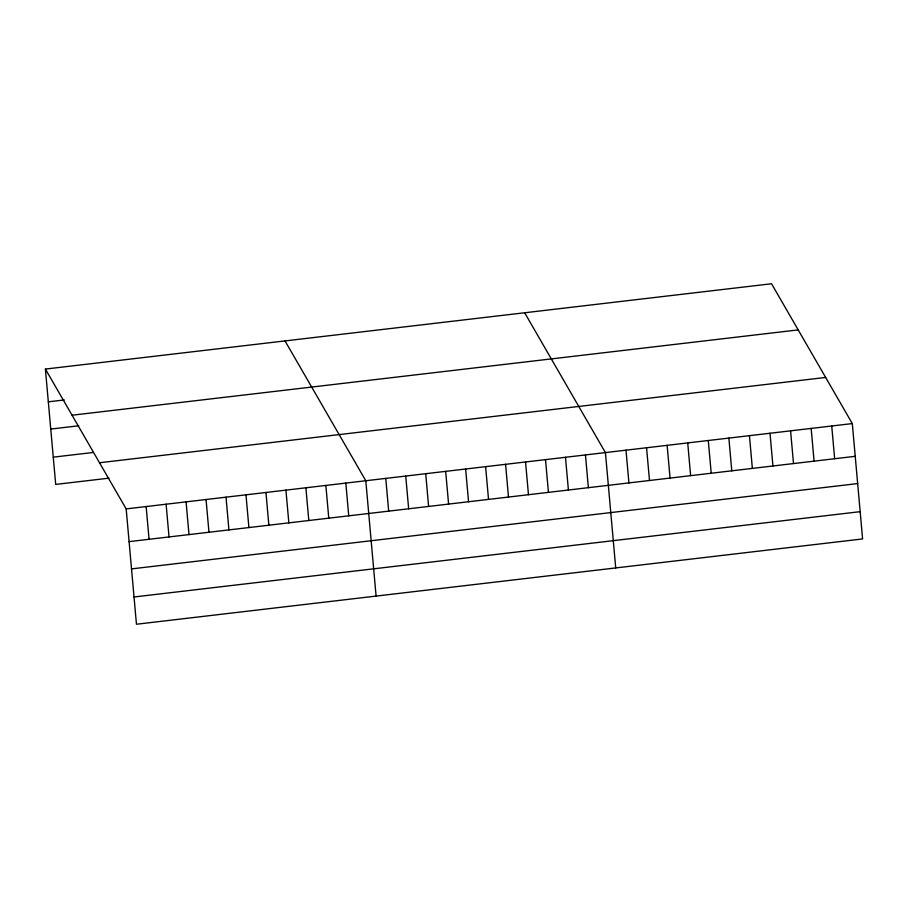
<?xml version="1.0" encoding="UTF-8"?>
<svg xmlns="http://www.w3.org/2000/svg" width="908" height="908" viewBox="0 0 908 908"><rect width="100%" height="100%" fill="white"/><g stroke="black" fill="none" stroke-linecap="round" stroke-linejoin="round"><path stroke-width="1.36" d="M45.4 369.068L771.539 283.761L852.306 423.582L862.6 538.932L136.461 624.239L126.167 508.9L45.4 369.068L55.694 484.418L108.949 478.164M48.317 401.813L64.298 399.94M72.05 415.217L798.189 329.899M50.757 429.075L78.712 425.784M53.266 457.155L93.195 452.468M99.517 462.751L825.656 377.444M126.167 508.9L852.306 423.582M129.095 541.633L855.222 456.315M131.524 568.896L857.663 483.578M134.032 596.976L860.171 511.669M524.654 312.761L605.42 452.593L615.715 567.931M285.021 340.92L365.799 480.741L376.094 596.091M831.728 426L834.656 458.733M811.162 428.417L814.079 461.151M790.584 430.835L793.501 463.568M770.007 433.252L772.935 465.986M749.44 435.67L752.357 468.403M728.863 438.087L731.78 470.821M708.285 440.505L711.214 473.238M687.719 442.922L690.636 475.656M667.142 445.34L670.059 478.073M646.564 447.757L649.492 480.491M625.998 450.175L628.915 482.908M585.456 454.931L588.373 487.675M565.48 457.28L568.408 490.014M545.515 459.63L548.432 492.363M525.539 461.968L528.467 494.712M505.574 464.317L508.503 497.062M485.61 466.667L488.527 499.4M465.634 469.016L468.562 501.749M445.669 471.354L448.586 504.099M425.704 473.704L428.621 506.437M405.728 476.053L408.657 508.786M385.764 478.391L388.681 511.136M345.823 483.09L348.751 515.823M325.859 485.428L328.775 518.173M305.882 487.778L308.811 520.522M285.918 490.127L288.846 522.86M265.953 492.476L268.87 525.21M245.977 494.815L248.906 527.559M226.013 497.164L228.929 529.897M206.048 499.514L208.965 532.247M186.072 501.852L189 534.596M166.107 504.201L169.024 536.946M146.143 506.55L149.06 539.284"/></g></svg>
